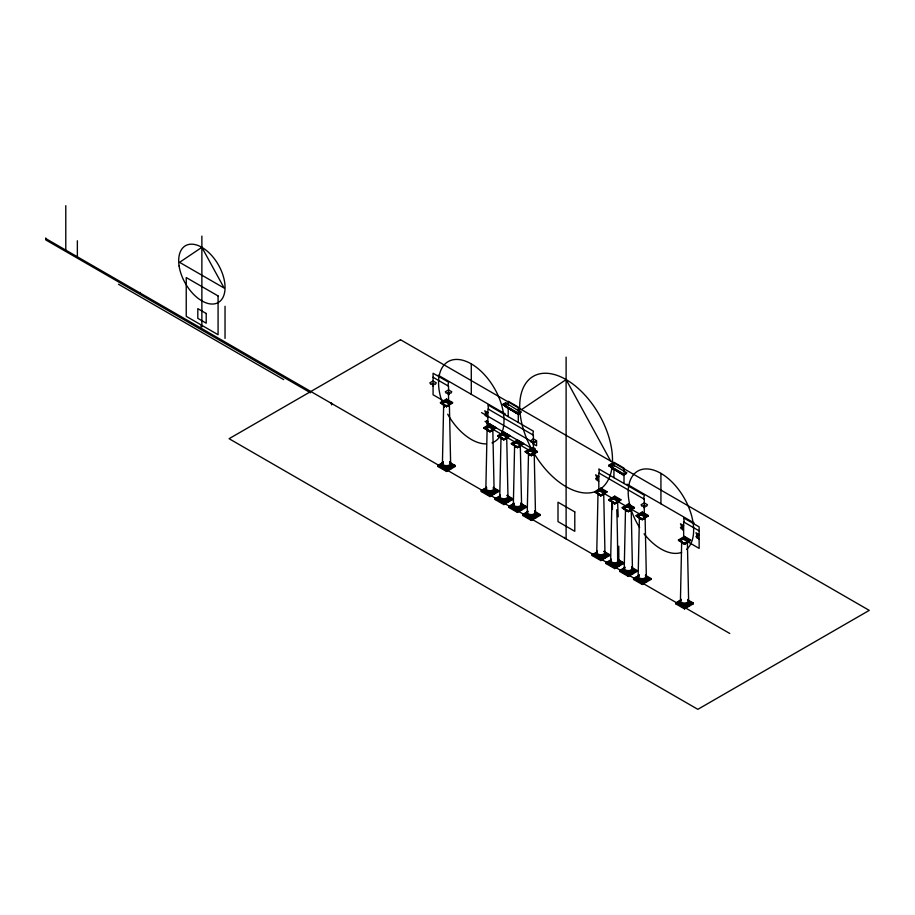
<?xml version="1.0" encoding="UTF-8"?>
<svg xmlns="http://www.w3.org/2000/svg" width="915" height="915" viewBox="0 0 915 915"><rect width="100%" height="100%" fill="white"/><g stroke="black" fill="none" stroke-linecap="round" stroke-linejoin="round"><path stroke-width="1.37" d="M504.176 404.933L504.897 406.26L518.279 413.992L519.926 413.031L520.029 411.922L520.887 412.253L518.279 413.9M624.007 474.142L624.007 483.497M609.95 465.975L610.637 467.313L624.007 475.034L626.615 472.643L611.323 463.813L608.727 465.312L624.007 474.805L626.615 473.295M442.425 463.287L443.661 404.762M485.865 488.358L487.1 429.833M499.762 496.388L500.997 437.862A2.859 1.647 0 0 0 504.485 439.475A2.859 1.647 0 0 0 506.441 437.153M513.361 504.234L514.596 445.708M527.257 512.263L528.493 453.737M596.752 552.385L597.998 493.86M610.648 560.403L611.895 501.889A2.859 1.647 0 0 0 614.754 503.536A2.859 1.647 0 0 0 617.614 501.889L618.185 516.826M624.247 568.261L625.494 509.735M638.155 576.278L639.391 517.764M680.428 600.686L681.664 542.172A2.859 1.647 0 0 0 684.523 543.819A2.859 1.647 0 0 0 687.382 542.172L688.629 600.686M533.708 450.649L533.537 452.765M688.034 604.312L687.462 602.39M507.528 407.655L518.279 414.461L519.148 413.145M624.327 475.32L612.307 468.308L624.007 475.503L624.876 473.627L625.666 474.084M527.646 512.091A4.918 2.837 0 0 0 528.047 516.049A4.918 2.837 0 0 0 534.92 515.9L534.623 515.031A4.506 2.608 0 0 1 528.401 515.065A4.506 2.608 0 0 1 527.749 511.542M443.329 461.663L443.318 462.247A4.506 2.608 0 0 0 443.34 465.964A4.506 2.608 0 0 0 449.711 465.964A4.506 2.608 0 0 0 449.711 462.281M520.932 507.928L520.395 505.938M534.829 515.957L534.852 515.923A4.918 2.837 0 0 0 534.829 511.943M631.83 571.955L631.544 570.937A4.506 2.608 0 0 0 631.762 567.391M645.727 579.973L645.51 579.058A4.506 2.608 0 0 1 639.059 578.966A4.506 2.608 0 0 1 639.059 575.283M521.516 409.611L566.111 379.588L610.694 461.091M440.47 402.543L446.531 399.043L452.582 402.531L446.52 406.706L440.47 402.543L446.52 406.706M440.47 403.206L446.531 399.706L452.582 403.206M441.373 403.206L446.531 400.232L451.678 403.206L446.531 406.557L441.373 403.206L446.531 406.18L452.582 402.531M441.373 403.584L446.531 400.61L451.678 403.584M518.279 413.752L502.987 404.27L505.595 402.76L520.887 412.253M502.987 404.922L505.595 403.424C507.997 405.254 504.966 402.783 503.57 405.265M504.897 406.26L505.686 405.814M505.686 406.718L506.464 406.26M506.567 407.198L507.333 406.763M507.562 408.273L507.882 407.518M487.066 423.027L487.638 425.486M483.898 427.614L489.96 424.114L496.022 427.614L489.96 431.777L483.898 427.614L489.96 431.114A3.145 1.819 0 0 0 493.036 429.638M483.898 428.277L489.96 424.777L496.022 428.277M484.813 428.277L489.96 425.303L495.118 428.655L489.96 425.681L484.813 428.655L489.96 431.251L495.118 428.277M486.929 429.364L487.924 428.792L485.899 427.614M517.501 413.534L520.887 411.59M486.883 429.638A3.145 1.819 0 0 0 489.96 431.068L496.022 427.614M437.85 465.518L442.185 463.001L442.185 463.962L437.85 466.467L437.85 465.518L446.52 470.527L455.213 465.506L455.213 466.467L446.52 471.477L437.85 466.467M439.143 464.969L442.837 462.841L439.143 465.506L446.531 469.235L453.909 464.969L446.531 469.235M497.794 435.643L503.868 432.143L509.918 435.632L503.856 439.806L497.794 435.643L503.856 439.131L509.918 435.632M497.794 436.306L503.868 432.806L509.918 436.306M498.709 436.306L503.856 433.333L509.015 436.684L503.856 433.71L498.709 436.684L503.856 439.28L509.015 436.306M511.405 443.489L517.467 439.989L523.517 443.489L517.455 447.652L511.405 443.489L517.455 447.652M511.405 444.164L517.467 440.664L523.517 444.152M512.309 444.152L517.455 441.179L522.614 444.152L517.455 447.515L512.309 444.152L517.455 447.138L523.517 443.489M512.309 444.53L517.455 441.556L522.614 444.53M525.302 451.518L531.363 448.018L537.414 451.507L531.352 455.681L525.302 451.518L531.352 455.681M525.302 452.182L531.363 448.682L537.414 452.182M526.205 452.182L531.352 449.208L536.51 452.182L531.363 455.533L526.205 452.182L531.363 455.155L537.414 451.507M526.205 452.559L531.352 449.585L536.51 452.559M531.352 453.863L533.388 452.685L533.388 435.185L487.935 408.936L487.787 426.527M493.219 487.455L498.641 490.589L498.641 491.538L489.96 496.559L481.279 491.549L481.279 490.589L486.711 487.455M482.582 490.051L486.265 487.912L482.582 490.589L489.96 494.306L497.348 490.589L489.96 494.855L45.807 238.598M481.279 491.549L486.711 488.416M481.279 490.589L489.96 495.598L498.641 490.589M507.116 495.473L512.537 498.606L512.537 499.567L503.856 504.577L495.175 499.567L495.175 498.618L499.521 496.102L499.521 497.062M496.479 498.069L503.856 502.335L511.245 498.606L503.856 502.873L496.479 498.606L500.162 495.941M496.479 498.606L500.162 496.479M495.175 499.567L498.435 497.691M495.175 498.618L503.856 503.627L512.537 498.606M520.715 503.33L526.136 506.464L526.136 507.413L517.455 512.434L508.774 507.425L508.774 506.464L514.207 503.33M510.078 505.926L513.773 503.788L510.078 506.464L517.455 510.181L524.844 505.926L517.455 510.181M508.774 507.425L514.207 504.291M508.774 506.464L517.455 511.474L526.136 506.464M522.671 514.493L527.017 511.977L527.017 512.938L522.671 515.442L522.671 514.493L531.352 519.503L540.044 514.482L540.044 515.442L531.352 520.452L522.671 515.442M527.669 512.354L523.975 514.482L527.669 511.817M608.727 465.975L611.323 464.465L612.284 465.472M609.299 466.307L611.906 464.797M611.414 467.759L612.524 467.119M523.975 513.944L531.363 518.21L538.741 514.493L531.363 518.748L510.078 506.464M623.229 474.588L626.615 472.643M624.007 474.199L625.666 473.249M594.796 491.641L600.858 488.141L606.908 491.641L600.846 495.804L594.796 491.641L600.846 495.141L606.908 491.641M594.796 492.304L600.858 488.804L606.908 492.304M595.699 492.304L600.858 489.331L606.005 492.304L600.858 495.656L595.699 492.304L600.858 495.278L606.005 492.304M595.699 492.682L600.858 489.708L606.005 492.682M608.692 499.659L614.754 496.159L620.816 499.659L614.754 503.822L608.692 499.659L614.754 503.159L620.816 499.659M608.692 500.333L614.754 496.834L620.816 500.322M609.596 500.333L614.754 497.348L619.901 500.333L614.754 503.685L609.596 500.333L614.754 503.307L619.901 500.333M609.596 500.711L614.754 497.726L619.901 500.711M622.292 507.516L628.353 504.016L634.415 507.516L628.353 511.679L622.292 507.516L628.353 511.016L634.415 507.516M622.292 508.18L628.353 504.68L634.415 508.18M623.195 508.18L628.353 505.206L633.5 508.557L628.353 505.583L623.195 508.557L628.353 511.153L633.5 508.18M636.188 515.534L642.25 512.034L648.312 515.534L642.25 519.697L636.188 515.534L642.25 519.034L648.312 515.534M636.188 516.209L642.25 512.709L648.312 516.197M637.092 516.209L642.25 513.224L647.408 516.586L642.25 513.601L637.092 516.586L642.25 519.182L647.408 516.209M604.117 551.482L609.539 554.604L609.539 555.565L600.846 560.575L592.177 555.565L592.177 554.616L597.163 551.939M597.163 552.477L593.469 554.616L600.858 558.333L608.235 554.616L600.858 558.871L531.912 519.251M592.177 555.565L595.425 553.689M592.177 554.616L600.846 559.625L609.539 554.604M606.073 562.634L610.408 560.129L610.408 561.089L606.073 563.594L606.073 562.634L614.743 567.643L623.435 562.634L623.435 563.583L614.743 568.604L606.073 563.594M611.06 560.506L607.366 562.634L611.06 559.957M614.754 566.351L622.131 562.096L614.754 566.9L607.366 562.096M619.672 570.491L624.007 567.986L624.007 568.936L619.672 571.44L619.672 570.491L628.353 575.501L637.034 570.48L637.034 571.44L628.353 576.45L619.672 571.44M624.659 568.352L620.965 570.491L624.659 567.815M678.461 539.942L684.523 536.442L690.585 539.942L684.523 544.105L678.461 539.942L684.523 543.441L690.585 539.942M678.461 540.616L684.523 537.116L690.585 540.605M679.376 540.616L684.523 537.631L689.681 540.616L684.523 543.968L679.376 540.616L684.523 543.59L689.681 540.616M679.376 540.994L684.523 538.02L689.681 540.994M620.965 569.942L628.353 574.208L635.731 570.491L628.353 574.746L601.155 559.225M645.212 578.017L645.441 578.966A4.506 2.608 0 0 0 645.441 575.283L650.931 578.509L650.931 579.458L642.25 584.479L633.569 579.47L633.569 578.509L639.002 575.375M634.861 577.971L638.556 575.832L634.861 578.509L642.25 582.237L649.639 578.509L642.25 582.775L634.861 578.509M633.569 579.47L639.002 576.336M633.569 578.509L642.25 583.518L650.931 578.509M688.217 600.24L693.204 602.916L693.204 603.877L684.523 608.887L675.842 603.877L675.842 602.916L681.275 599.783M677.146 602.379L680.829 600.24L677.146 602.916L684.523 606.645L691.912 602.916L684.523 607.183L677.146 602.916M675.842 603.877L678.015 602.619M675.842 602.916L684.523 607.926L693.204 602.916M487.352 424.32L486.483 420.58L487.935 421.415L486.483 422.25L487.066 422.673M532.804 450.557L531.935 448.487L533.388 447.652L534.84 448.487L534.84 453.52L487.787 426.356M443.306 462.281L443.054 462.967M533.868 450.535L534.257 449.723M534.84 448.888L533.971 449.562M519.148 412.585L519.926 413.031M502.987 404.27L519.057 413.534M608.727 465.312L624.796 474.588M518.599 414.278L506.567 407.335L507.368 407.484M438.125 375.173L505.297 413.957M626.912 484.161L694.085 522.945M433.07 377.266L448.556 386.21L448.556 403.709L433.07 394.765L433.07 373.251L448.556 382.196L447.938 385.844M699.14 530.883L683.654 521.939L683.654 539.438L699.14 548.382L699.14 526.868L683.654 517.924L684.271 522.293M536.567 441.03L535.996 440.698L535.71 442.208L534.383 441.751L533.674 444.038M481.565 412.642L533.388 442.563M487.066 416.131L487.638 417.469M597.952 480.146L598.536 481.484M682.784 529.122L683.368 530.46M698.282 538.066L698.854 539.404M485.03 421.415L533.388 449.322M484.813 428.655L489.96 431.64M498.709 436.684L503.856 439.657M623.195 508.557L628.353 511.531M637.092 516.586L642.25 519.56M450.214 462.841L455.213 465.506M534.612 511.359L540.044 514.482M618.014 559.5L623.435 562.634M631.613 567.357L637.034 570.48M450.214 463.379L453.909 465.506M493.654 488.461L497.348 490.589M508.786 497.188L511.245 498.606M521.15 504.337L524.844 506.464M535.046 512.354L538.741 514.493M604.54 552.477L608.235 554.616M618.449 560.506L622.131 562.634M633.271 569.061L635.731 570.491M645.944 576.381L649.639 578.509M688.217 600.789L691.912 602.916M450.866 463.962L455.213 466.467M493.219 488.404L498.641 491.538M509.289 497.691L512.537 499.567M520.715 504.291L526.136 507.413M535.698 512.938L540.044 515.442M606.279 553.689L609.539 555.565M621.262 562.336L623.435 563.583M631.613 568.307L637.034 571.44M648.758 578.211L650.931 579.458M688.869 601.361L693.204 603.877M448.693 466.764L450.866 468.011L450.866 468.972L448.693 467.714M492.133 491.835L494.306 493.094L494.306 494.043L492.133 492.796M506.029 499.865L508.202 501.111L508.202 502.072L506.029 500.814M518.691 507.173L521.802 508.969L521.802 509.93L519.629 508.671M533.525 515.74L535.698 516.998L535.698 517.947L533.525 516.701M603.019 555.863L605.192 557.121L605.192 558.07L603.019 556.823M616.916 563.892L619.089 565.138L619.089 566.099L616.916 564.841M629.44 571.109L632.688 572.996L632.688 573.945L630.526 572.699M644.423 579.767L646.585 581.014L646.585 581.974L644.423 580.716M686.696 604.175L688.869 605.421L688.869 606.382L686.696 605.124M491.103 495.69L496.044 498.549M504.703 503.547L509.655 506.395M629.6 575.649L634.541 578.509M643.199 583.507L676.585 602.779M685.244 607.777L729.77 633.477M310.551 392.787L45.807 239.936L45.807 237.934M118.481 284.233L283.696 379.622M631.247 569.931L631.556 570.926A4.506 2.608 0 0 1 625.402 571.074A4.506 2.608 0 0 1 624.739 567.54M534.257 513.933L534.566 514.928A4.506 2.608 0 0 0 534.76 511.394M533.068 450.649L533.239 452.765M683.368 530.3L680.474 523.803L683.654 525.645L680.474 527.486L681.332 528.962L682.784 528.87M487.638 417.297L484.744 410.812L487.935 412.642L484.744 414.484L485.613 415.959L487.066 415.868M698.282 537.814L696.83 537.906L695.96 536.43L699.14 534.589L695.96 532.747L698.854 539.244M597.952 479.895L596.511 479.986L595.642 478.511L598.822 476.669L595.642 474.828L598.536 481.324M645.109 517.764L646.345 576.278M631.213 509.735L632.448 568.261M603.717 493.86L604.952 552.385M534.223 453.737L535.458 512.263M520.315 445.708L521.561 504.234M506.716 437.862L507.962 496.388M492.819 429.833L494.066 488.358M449.391 404.762L450.626 463.287M618.769 546.198L618.849 560.403M684.523 536.442L684.523 537.116M684.523 543.441L684.523 544.105M684.523 607.926L684.523 608.887M680.188 600.412L680.188 601.372M660.927 473.375L660.927 503.799M643.657 498.847L644.286 495.198L598.822 468.949L599.451 473.318M642.25 512.034L642.25 512.709M642.25 519.034L642.25 519.697M642.25 583.518L642.25 584.479M637.915 576.004L637.915 576.965M628.353 504.016L628.353 504.68M628.353 511.016L628.353 511.679M628.353 575.501L628.353 576.45M624.007 472.312L624.007 468.114L613.931 462.292L613.931 466.49M614.754 496.159L614.754 496.834M614.754 503.159L614.754 503.822M614.743 567.643L614.743 568.604M613.931 469.281L613.931 477.676M612.432 502.426L612.432 509.483M612.192 467.313L612.192 468.308M611.323 463.813L611.323 464.465M600.858 488.141L600.858 488.804M600.846 495.141L600.846 495.804M600.846 559.625L600.846 560.575M596.511 552.111L596.511 553.06M566.111 357.113L566.111 538.992M564.372 537.322L564.372 537.986M532.77 434.819L533.388 431.171L487.935 404.922L488.553 409.302M531.363 448.018L531.363 448.682M531.352 519.503L531.352 520.452M518.279 422.444L518.279 407.072L508.202 401.25L508.202 405.448M517.467 439.989L517.467 440.664M517.455 511.474L517.455 512.434M513.121 503.959L513.121 504.908M508.202 408.239L508.202 416.622M505.595 402.76L505.595 403.424M503.868 432.143L503.868 432.806M503.856 439.131L503.856 439.806M503.856 503.627L503.856 504.577M489.96 424.114L489.96 424.777M489.96 431.114L489.96 431.777M489.96 495.598L489.96 496.559M485.625 488.084L485.625 489.033M471.282 363.884L471.282 394.308M446.531 399.043L446.531 399.706M446.52 470.527L446.52 471.477M331.585 403.595L331.585 404.933M331.001 402.589L331.001 403.252M225.033 306.296L225.033 338.401M201.872 236.093L201.872 327.032M201.003 325.854L201.003 326.529M140.201 292.423L140.201 293.097M77.363 240.771L77.363 256.818M65.788 205.669L65.788 251.133M65.503 250.298L65.503 250.973M687.645 541.325A3.145 1.819 0 0 1 685.198 543.35A3.145 1.819 0 0 1 681.503 542.092M687.977 599.405A4.106 2.368 0 0 1 687.131 602.516A4.106 2.368 0 0 1 681.698 602.402A4.106 2.368 0 0 1 681.24 599.268M688.137 599.977A4.506 2.608 0 0 1 687.474 603.5A4.506 2.608 0 0 1 681.343 603.374A4.506 2.608 0 0 1 681.115 599.828M688.24 600.514A4.918 2.837 0 0 1 687.748 604.518A4.918 2.837 0 0 1 680.806 604.232A4.918 2.837 0 0 1 681.309 600.229M449.036 403.973A2.859 1.647 0 0 1 446.531 406.409A2.859 1.647 0 0 1 444.015 403.973M449.642 403.915A3.145 1.819 0 0 1 446.531 405.986A3.145 1.819 0 0 1 443.409 403.915M449.7 461.778A4.095 2.368 0 0 1 449.334 465.014A4.095 2.368 0 0 1 443.729 465.014A4.095 2.368 0 0 1 443.363 461.778M449.745 462.818A4.918 2.837 0 0 1 450.089 466.925A4.918 2.837 0 0 1 442.963 466.925A4.918 2.837 0 0 1 443.306 462.818M492.796 429.593A2.859 1.647 0 0 1 489.96 431.491A2.859 1.647 0 0 1 487.135 429.593M493.665 487.352A4.095 2.368 0 0 1 489.845 490.726A4.095 2.368 0 0 1 486.368 487.226M493.574 487.638A4.506 2.608 0 0 1 492.991 491.126A4.506 2.608 0 0 1 486.929 491.126A4.506 2.608 0 0 1 486.357 487.638M493.677 488.187A4.918 2.837 0 0 1 493.357 492.098A4.918 2.837 0 0 1 486.563 492.098A4.918 2.837 0 0 1 486.242 488.187M506.933 436.89A3.145 1.819 0 0 1 503.856 439.086A3.145 1.819 0 0 1 500.779 436.89M507.31 495.107A4.095 2.368 0 0 1 506.544 498.172A4.095 2.368 0 0 1 501.18 498.172A4.095 2.368 0 0 1 500.413 495.107M507.47 495.667A4.506 2.608 0 0 1 506.887 499.155A4.506 2.608 0 0 1 500.825 499.155A4.506 2.608 0 0 1 500.253 495.667M507.333 496.067A4.918 2.837 0 0 1 507.413 500.025A4.918 2.837 0 0 1 500.551 500.173A4.918 2.837 0 0 1 500.139 496.216M534.154 453.382A2.859 1.647 0 0 1 531.352 455.384A2.859 1.647 0 0 1 528.561 453.382M534.474 453.405A3.145 1.819 0 0 1 531.352 454.961A3.145 1.819 0 0 1 528.241 453.405M534.76 510.947A4.106 2.368 0 0 1 534.074 514.024A4.106 2.368 0 0 1 528.687 514.058A4.106 2.368 0 0 1 527.909 510.982M520.2 445.228A2.859 1.647 0 0 1 517.375 447.366A2.859 1.647 0 0 1 514.779 445.136M520.601 445.125A3.145 1.819 0 0 1 518.347 446.863M516.575 446.863A3.145 1.819 0 0 1 514.31 445.125M521.058 503.101A4.106 2.368 0 0 1 517.581 506.601A4.106 2.368 0 0 1 513.75 503.227M521.07 503.513A4.506 2.608 0 0 1 520.486 507.001A4.506 2.608 0 0 1 514.424 507.001A4.506 2.608 0 0 1 513.853 503.513M521.173 504.062A4.918 2.837 0 0 1 520.852 507.974A4.918 2.837 0 0 1 514.07 507.974A4.918 2.837 0 0 1 513.738 504.062M645.041 517.41A2.859 1.647 0 0 1 642.25 519.411A2.859 1.647 0 0 1 639.459 517.41M645.361 517.433A3.145 1.819 0 0 1 641.804 518.965A3.145 1.819 0 0 1 639.139 516.906M645.533 574.86A4.106 2.368 0 0 1 644.938 578.074A4.106 2.368 0 0 1 639.345 577.96A4.106 2.368 0 0 1 639.15 574.734M645.475 575.821A4.918 2.837 0 0 1 645.807 579.927A4.918 2.837 0 0 1 638.693 579.927A4.918 2.837 0 0 1 639.025 575.821M631.03 509.163A2.859 1.647 0 0 1 628.353 511.382A2.859 1.647 0 0 1 625.677 509.163M631.499 509.152A3.145 1.819 0 0 1 629.017 510.925M627.255 510.844A3.145 1.819 0 0 1 625.208 509.152M631.762 566.945A4.106 2.368 0 0 1 631.076 570.034A4.106 2.368 0 0 1 625.677 570.056A4.106 2.368 0 0 1 624.899 566.98M631.83 567.941A4.918 2.837 0 0 1 631.91 571.909A4.918 2.837 0 0 1 625.048 572.047A4.918 2.837 0 0 1 624.636 568.089M603.683 493.62A2.859 1.647 0 0 1 600.858 495.507A2.859 1.647 0 0 1 598.021 493.62M603.923 493.654A3.145 1.819 0 0 1 600.08 495.026A3.145 1.819 0 0 1 597.838 492.762M604.3 551.105A4.095 2.368 0 0 1 603.534 554.17A4.095 2.368 0 0 1 598.17 554.17A4.095 2.368 0 0 1 597.404 551.105M604.266 551.516A4.506 2.608 0 0 1 604.037 555.062A4.506 2.608 0 0 1 597.907 555.188A4.506 2.608 0 0 1 597.243 551.665M604.335 552.065A4.918 2.837 0 0 1 604.415 556.034A4.918 2.837 0 0 1 597.541 556.171A4.918 2.837 0 0 1 597.14 552.214M617.705 501.935A3.145 1.819 0 0 1 613.862 503.033A3.145 1.819 0 0 1 611.678 500.905M618.037 558.985A4.095 2.368 0 0 1 617.579 562.119A4.095 2.368 0 0 1 612.146 562.233A4.095 2.368 0 0 1 611.3 559.122M616.779 509.678A1632.097 942.301 60 0 1 617.648 562.085M594.384 491.927A65.594 37.87 60 0 1 520.28 415.033A65.594 37.87 60 0 1 581.711 391.712A65.594 37.87 60 0 1 596.98 490.943M444.233 407.301A46.265 26.718 60 0 1 452.101 359.984A46.265 26.718 60 0 1 497.211 393.599A46.265 26.718 60 0 1 491.984 442.871M486.059 443.901A46.265 26.718 60 0 1 447.698 414.221M681.629 552.363A46.265 26.718 60 0 1 644.08 533.822M639.619 527.532A46.265 26.718 60 0 1 635.822 472.437A46.265 26.718 60 0 1 681.572 493.757A46.265 26.718 60 0 1 686.582 549.412M618.163 559.545A4.506 2.608 0 0 1 617.934 563.091A4.506 2.608 0 0 1 611.803 563.217A4.506 2.608 0 0 1 611.14 559.694M617.968 559.946A4.918 2.837 0 0 1 618.471 563.949A4.918 2.837 0 0 1 611.529 564.235A4.918 2.837 0 0 1 611.037 560.232M433.355 385.581C432.212 387.217 433.035 382.138 430.748 384.289L429.878 382.813L433.07 380.972L436.249 382.813L435.38 384.289L434.065 383.831L433.355 385.535M448.853 394.525C447.641 396.069 448.59 391.174 446.246 393.233L445.376 391.757L448.556 389.916L451.747 391.757L450.878 393.233L449.562 392.775L448.853 394.525M644.572 507.528C643.382 509.095 644.32 504.154 641.964 506.224L641.095 504.748L644.286 502.918L647.465 504.748L646.596 506.224L645.281 505.766L644.572 507.528M201.872 247.325L179.58 262.342L224.164 288.076L201.872 247.325M400.496 339.74L229.082 438.697L697.848 709.331L869.25 610.374L400.496 339.74M533.388 438.891L530.208 441.03L530.78 440.698L531.066 442.208L532.358 441.716L533.102 444.038L536.567 445.719L536.567 440.733L533.388 438.891M644.286 499.201L598.822 472.964L598.822 490.463L644.286 516.712L644.286 499.201M218.079 295.934L186.237 277.554L186.237 316.327L218.079 334.718L218.079 295.934M574.792 511.908L558.001 502.221L558.001 521.607L574.792 531.306L574.792 511.908M206.207 313.49L197.812 308.641L197.812 318.34L206.207 323.189L206.207 313.49M682.807 542.709A3.431 1.979 0 0 0 687.954 540.994A3.431 1.979 0 0 0 682.807 539.278A3.431 1.979 0 0 0 682.807 542.709M444.599 405.219A3.431 1.979 0 0 0 449.951 403.721A3.431 1.979 0 0 0 445.022 401.799A3.431 1.979 0 0 0 444.599 405.219M488.038 430.302A3.431 1.979 0 0 0 493.379 428.803A3.431 1.979 0 0 0 488.461 426.882A3.431 1.979 0 0 0 488.038 430.302M501.935 438.319A3.431 1.979 0 0 0 507.287 436.821A3.431 1.979 0 0 0 502.358 434.9A3.431 1.979 0 0 0 501.935 438.319M529.636 454.275A3.431 1.979 0 0 0 534.795 452.559A3.431 1.979 0 0 0 529.636 450.843A3.431 1.979 0 0 0 529.636 454.275M515.74 446.246A3.431 1.979 0 0 0 520.887 444.53A3.431 1.979 0 0 0 515.74 442.814A3.431 1.979 0 0 0 515.74 446.246M640.534 518.302A3.431 1.979 0 0 0 645.681 516.586A3.431 1.979 0 0 0 640.534 514.87A3.431 1.979 0 0 0 640.534 518.302M626.638 510.273A3.431 1.979 0 0 0 631.785 508.557A3.431 1.979 0 0 0 626.638 506.841A3.431 1.979 0 0 0 626.638 510.273M598.925 494.329A3.431 1.979 0 0 0 604.277 492.819A3.431 1.979 0 0 0 599.359 490.897A3.431 1.979 0 0 0 598.925 494.329M612.833 502.346A3.431 1.979 0 0 0 618.174 500.848A3.431 1.979 0 0 0 613.256 498.927A3.431 1.979 0 0 0 612.833 502.346M179.1 266.025A32.803 18.941 60 0 0 217.061 303.117A32.803 18.941 60 0 0 209.455 253.181A32.803 18.941 60 0 0 179.1 266.025"/></g></svg>
